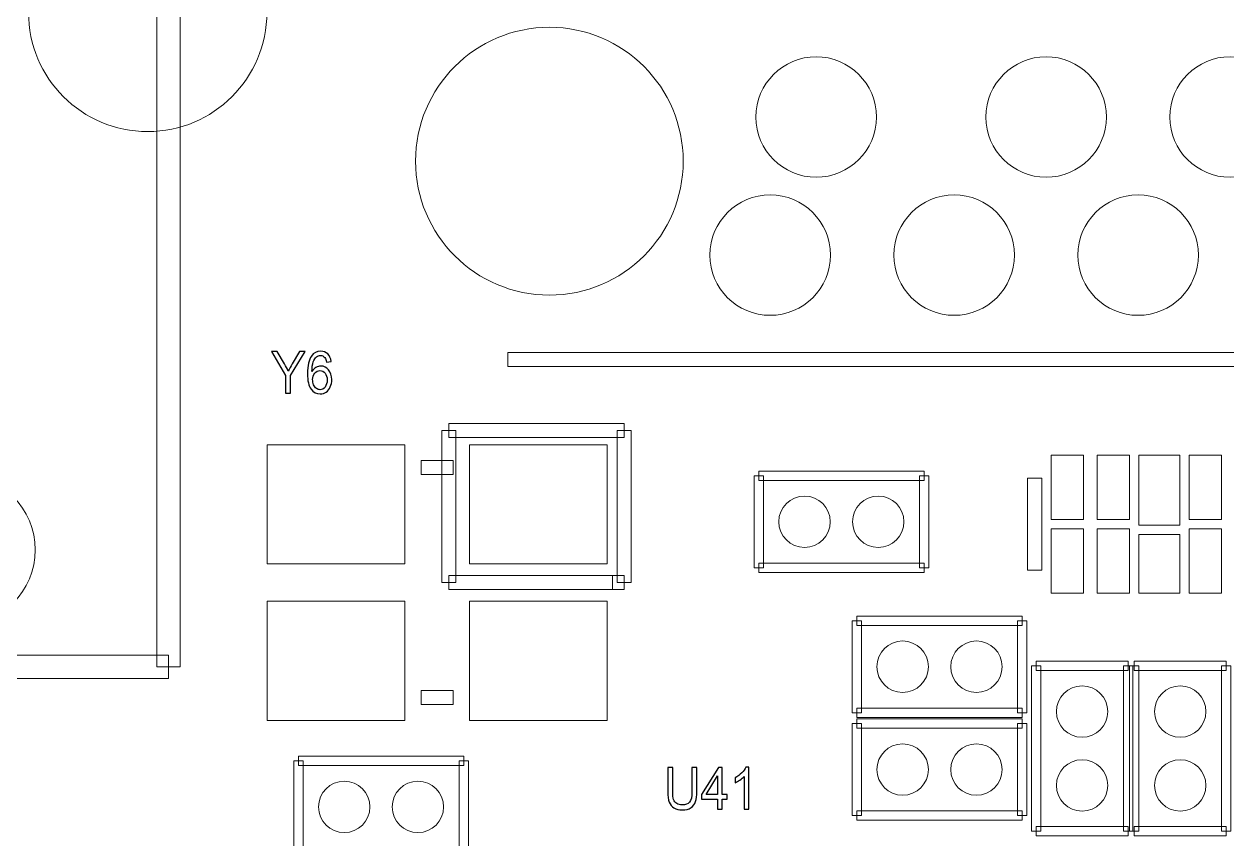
# Model space of a CAD drawing. Header units: millimetres. Extents: x -62 to 58, y -47 to 48.
# Drawn here: x 1.86 to 14.94, y 12.94 to 21.79 of the extents above; entities that cross this region are included whole.
import ezdxf

# ---------------------------------------------------------------- set-up
doc = ezdxf.new("R2010")
doc.units = ezdxf.units.MM
doc.header["$MEASUREMENT"] = 0
for name, color, linetype in [('BG_OUTLINE', 7, 'Continuous'), ('PG_SILKSCREEN_TOP', 7, 'Continuous'), ('PIN_SOLDERMASK_TOP', 7, 'Continuous'), ('RD_SILKSCREEN_TOP', 7, 'Continuous')]:
    doc.layers.add(name, color=color, linetype=linetype)

msp = doc.modelspace()

# ---------------------------------------------------------------- linework, layer by layer
at = {"layer": 'BG_OUTLINE', "lineweight": 9}
msp.add_open_spline([(-39.9999, -35.8165), (-39.9999, -35.8165), (-39.9999, 34.1833), (-39.9999, 34.1833), (-39.9999, 34.1833), (-39.9999, 34.1833), (39.9999, 34.1833), (39.9999, 34.1833), (39.9999, 34.1833), (39.9999, 34.1833), (39.9999, -35.8165), (39.9999, -35.8165), (39.9999, -35.8165), (39.9999, -35.8165), (-39.9999, -35.8165), (-39.9999, -35.8165)], degree=3, knots=[0, 0, 0, 0, 0.25, 0.25, 0.25, 0.25, 0.5, 0.5, 0.5, 0.5, 0.75, 0.75, 0.75, 0.75, 1, 1, 1, 1], dxfattribs=at)
at = {"layer": 'PG_SILKSCREEN_TOP', "lineweight": 9}
for points in [[(3.5565, 14.8081), (3.5565, 14.8081), (3.3025, 14.8081), (3.3025, 14.8081), (3.3025, 14.8081), (3.3025, 14.8081), (3.3025, 35.7631), (3.3025, 35.7631), (3.3025, 35.7631), (3.3025, 35.7631), (3.5565, 35.7631), (3.5565, 35.7631), (3.5565, 35.7631), (3.5565, 35.7631), (3.5565, 14.8081), (3.5565, 14.8081)], [(20.8201, 18.2211), (20.8201, 18.2211), (20.8201, 18.0687), (20.8201, 18.0687), (20.8201, 18.0687), (20.8201, 18.0687), (7.1198, 18.0687), (7.1198, 18.0687), (7.1198, 18.0687), (7.1198, 18.0687), (7.1198, 18.2211), (7.1198, 18.2211), (7.1198, 18.2211), (7.1198, 18.2211), (20.8201, 18.2211), (20.8201, 18.2211)], [(6.477, 17.2973), (6.477, 17.2973), (6.477, 17.4497), (6.477, 17.4497), (6.477, 17.4497), (6.477, 17.4497), (8.382, 17.4497), (8.382, 17.4497), (8.382, 17.4497), (8.382, 17.4497), (8.382, 17.2973), (8.382, 17.2973), (8.382, 17.2973), (8.382, 17.2973), (6.477, 17.2973), (6.477, 17.2973)], [(6.5532, 15.7225), (6.5532, 15.7225), (6.4008, 15.7225), (6.4008, 15.7225), (6.4008, 15.7225), (6.4008, 15.7225), (6.4008, 17.3735), (6.4008, 17.3735), (6.4008, 17.3735), (6.4008, 17.3735), (6.5532, 17.3735), (6.5532, 17.3735), (6.5532, 17.3735), (6.5532, 17.3735), (6.5532, 15.7225), (6.5532, 15.7225)], [(8.3058, 17.3735), (8.3058, 17.3735), (8.4582, 17.3735), (8.4582, 17.3735), (8.4582, 17.3735), (8.4582, 17.3735), (8.4582, 15.7225), (8.4582, 15.7225), (8.4582, 15.7225), (8.4582, 15.7225), (8.3058, 15.7225), (8.3058, 15.7225), (8.3058, 15.7225), (8.3058, 15.7225), (8.3058, 17.3735), (8.3058, 17.3735)], [(6.177, 16.8963), (6.177, 16.8963), (6.177, 17.0487), (6.177, 17.0487), (6.177, 17.0487), (6.177, 17.0487), (6.5229, 17.0487), (6.5229, 17.0487), (6.5229, 17.0487), (6.5229, 17.0487), (6.5229, 16.8963), (6.5229, 16.8963), (6.5229, 16.8963), (6.5229, 16.8963), (6.177, 16.8963), (6.177, 16.8963)], [(9.8966, 15.8831), (9.8966, 15.8831), (9.795, 15.8831), (9.795, 15.8831), (9.795, 15.8831), (9.795, 15.8831), (9.795, 16.8828), (9.795, 16.8828), (9.795, 16.8828), (9.795, 16.8828), (9.8966, 16.8828), (9.8966, 16.8828), (9.8966, 16.8828), (9.8966, 16.8828), (9.8966, 15.8831), (9.8966, 15.8831)], [(9.8458, 16.832), (9.8458, 16.832), (9.8458, 16.9336), (9.8458, 16.9336), (9.8458, 16.9336), (9.8458, 16.9336), (11.6425, 16.9336), (11.6425, 16.9336), (11.6425, 16.9336), (11.6425, 16.9336), (11.6425, 16.832), (11.6425, 16.832), (11.6425, 16.832), (11.6425, 16.832), (9.8458, 16.832), (9.8458, 16.832)], [(11.5917, 16.8828), (11.5917, 16.8828), (11.6933, 16.8828), (11.6933, 16.8828), (11.6933, 16.8828), (11.6933, 16.8828), (11.6933, 15.8831), (11.6933, 15.8831), (11.6933, 15.8831), (11.6933, 15.8831), (11.5917, 15.8831), (11.5917, 15.8831), (11.5917, 15.8831), (11.5917, 15.8831), (11.5917, 16.8828), (11.5917, 16.8828)], [(12.9212, 15.8574), (12.9212, 15.8574), (12.7688, 15.8574), (12.7688, 15.8574), (12.7688, 15.8574), (12.7688, 15.8574), (12.7688, 16.8576), (12.7688, 16.8576), (12.7688, 16.8576), (12.7688, 16.8576), (12.9212, 16.8576), (12.9212, 16.8576), (12.9212, 16.8576), (12.9212, 16.8576), (12.9212, 15.8574), (12.9212, 15.8574)], [(11.6425, 15.9339), (11.6425, 15.9339), (11.6425, 15.8323), (11.6425, 15.8323), (11.6425, 15.8323), (11.6425, 15.8323), (9.8458, 15.8323), (9.8458, 15.8323), (9.8458, 15.8323), (9.8458, 15.8323), (9.8458, 15.9339), (9.8458, 15.9339), (9.8458, 15.9339), (9.8458, 15.9339), (11.6425, 15.9339), (11.6425, 15.9339)], [(8.2549, 15.7987), (8.2549, 15.7987), (8.2549, 15.6463), (8.2549, 15.6463), (8.2549, 15.6463), (8.2549, 15.6463), (6.477, 15.6463), (6.477, 15.6463), (6.477, 15.6463), (6.477, 15.6463), (6.477, 15.7987), (6.477, 15.7987), (6.477, 15.7987), (6.477, 15.7987), (8.2549, 15.7987), (8.2549, 15.7987)], [(8.382, 15.7987), (8.382, 15.7987), (8.382, 15.6463), (8.382, 15.6463), (8.382, 15.6463), (8.382, 15.6463), (8.2549, 15.6463), (8.2549, 15.6463), (8.2549, 15.6463), (8.2549, 15.6463), (8.2549, 15.7987), (8.2549, 15.7987), (8.2549, 15.7987), (8.2549, 15.7987), (8.382, 15.7987), (8.382, 15.7987)], [(10.9634, 14.3083), (10.9634, 14.3083), (10.8618, 14.3083), (10.8618, 14.3083), (10.8618, 14.3083), (10.8618, 14.3083), (10.8618, 15.308), (10.8618, 15.308), (10.8618, 15.308), (10.8618, 15.308), (10.9634, 15.308), (10.9634, 15.308), (10.9634, 15.308), (10.9634, 15.308), (10.9634, 14.3083), (10.9634, 14.3083)], [(10.9126, 15.2572), (10.9126, 15.2572), (10.9126, 15.3588), (10.9126, 15.3588), (10.9126, 15.3588), (10.9126, 15.3588), (12.7093, 15.3588), (12.7093, 15.3588), (12.7093, 15.3588), (12.7093, 15.3588), (12.7093, 15.2572), (12.7093, 15.2572), (12.7093, 15.2572), (12.7093, 15.2572), (10.9126, 15.2572), (10.9126, 15.2572)], [(12.6585, 15.308), (12.6585, 15.308), (12.7601, 15.308), (12.7601, 15.308), (12.7601, 15.308), (12.7601, 15.308), (12.7601, 14.3083), (12.7601, 14.3083), (12.7601, 14.3083), (12.7601, 14.3083), (12.6585, 14.3083), (12.6585, 14.3083), (12.6585, 14.3083), (12.6585, 14.3083), (12.6585, 15.308), (12.6585, 15.308)], [(-12.5216, 14.6811), (-12.5216, 14.6811), (-12.5216, 14.9351), (-12.5216, 14.9351), (-12.5216, 14.9351), (-12.5216, 14.9351), (3.4295, 14.9351), (3.4295, 14.9351), (3.4295, 14.9351), (3.4295, 14.9351), (3.4295, 14.6811), (3.4295, 14.6811), (3.4295, 14.6811), (3.4295, 14.6811), (-12.5216, 14.6811), (-12.5216, 14.6811)], [(12.9113, 13.0208), (12.9113, 13.0208), (12.8097, 13.0208), (12.8097, 13.0208), (12.8097, 13.0208), (12.8097, 13.0208), (12.8097, 14.8175), (12.8097, 14.8175), (12.8097, 14.8175), (12.8097, 14.8175), (12.9113, 14.8175), (12.9113, 14.8175), (12.9113, 14.8175), (12.9113, 14.8175), (12.9113, 13.0208), (12.9113, 13.0208)], [(12.8605, 14.7667), (12.8605, 14.7667), (12.8605, 14.8683), (12.8605, 14.8683), (12.8605, 14.8683), (12.8605, 14.8683), (13.8602, 14.8683), (13.8602, 14.8683), (13.8602, 14.8683), (13.8602, 14.8683), (13.8602, 14.7667), (13.8602, 14.7667), (13.8602, 14.7667), (13.8602, 14.7667), (12.8605, 14.7667), (12.8605, 14.7667)], [(13.8094, 14.8175), (13.8094, 14.8175), (13.911, 14.8175), (13.911, 14.8175), (13.911, 14.8175), (13.911, 14.8175), (13.911, 13.0208), (13.911, 13.0208), (13.911, 13.0208), (13.911, 13.0208), (13.8094, 13.0208), (13.8094, 13.0208), (13.8094, 13.0208), (13.8094, 13.0208), (13.8094, 14.8175), (13.8094, 14.8175)], [(13.9781, 13.0208), (13.9781, 13.0208), (13.8765, 13.0208), (13.8765, 13.0208), (13.8765, 13.0208), (13.8765, 13.0208), (13.8765, 14.8175), (13.8765, 14.8175), (13.8765, 14.8175), (13.8765, 14.8175), (13.9781, 14.8175), (13.9781, 14.8175), (13.9781, 14.8175), (13.9781, 14.8175), (13.9781, 13.0208), (13.9781, 13.0208)], [(13.9273, 14.7667), (13.9273, 14.7667), (13.9273, 14.8683), (13.9273, 14.8683), (13.9273, 14.8683), (13.9273, 14.8683), (14.927, 14.8683), (14.927, 14.8683), (14.927, 14.8683), (14.927, 14.8683), (14.927, 14.7667), (14.927, 14.7667), (14.927, 14.7667), (14.927, 14.7667), (13.9273, 14.7667), (13.9273, 14.7667)], [(14.8762, 14.8175), (14.8762, 14.8175), (14.9778, 14.8175), (14.9778, 14.8175), (14.9778, 14.8175), (14.9778, 14.8175), (14.9778, 13.0208), (14.9778, 13.0208), (14.9778, 13.0208), (14.9778, 13.0208), (14.8762, 13.0208), (14.8762, 13.0208), (14.8762, 13.0208), (14.8762, 13.0208), (14.8762, 14.8175), (14.8762, 14.8175)], [(6.5229, 14.5488), (6.5229, 14.5488), (6.5229, 14.3964), (6.5229, 14.3964), (6.5229, 14.3964), (6.5229, 14.3964), (6.177, 14.3964), (6.177, 14.3964), (6.177, 14.3964), (6.177, 14.3964), (6.177, 14.5488), (6.177, 14.5488), (6.177, 14.5488), (6.177, 14.5488), (6.5229, 14.5488), (6.5229, 14.5488)], [(12.7093, 14.3591), (12.7093, 14.3591), (12.7093, 14.2575), (12.7093, 14.2575), (12.7093, 14.2575), (12.7093, 14.2575), (10.9126, 14.2575), (10.9126, 14.2575), (10.9126, 14.2575), (10.9126, 14.2575), (10.9126, 14.3591), (10.9126, 14.3591), (10.9126, 14.3591), (10.9126, 14.3591), (12.7093, 14.3591), (12.7093, 14.3591)], [(10.9634, 13.1907), (10.9634, 13.1907), (10.8618, 13.1907), (10.8618, 13.1907), (10.8618, 13.1907), (10.8618, 13.1907), (10.8618, 14.1904), (10.8618, 14.1904), (10.8618, 14.1904), (10.8618, 14.1904), (10.9634, 14.1904), (10.9634, 14.1904), (10.9634, 14.1904), (10.9634, 14.1904), (10.9634, 13.1907), (10.9634, 13.1907)], [(10.9126, 14.1396), (10.9126, 14.1396), (10.9126, 14.2412), (10.9126, 14.2412), (10.9126, 14.2412), (10.9126, 14.2412), (12.7093, 14.2412), (12.7093, 14.2412), (12.7093, 14.2412), (12.7093, 14.2412), (12.7093, 14.1396), (12.7093, 14.1396), (12.7093, 14.1396), (12.7093, 14.1396), (10.9126, 14.1396), (10.9126, 14.1396)], [(12.6585, 14.1904), (12.6585, 14.1904), (12.7601, 14.1904), (12.7601, 14.1904), (12.7601, 14.1904), (12.7601, 14.1904), (12.7601, 13.1907), (12.7601, 13.1907), (12.7601, 13.1907), (12.7601, 13.1907), (12.6585, 13.1907), (12.6585, 13.1907), (12.6585, 13.1907), (12.6585, 13.1907), (12.6585, 14.1904), (12.6585, 14.1904)], [(4.8928, 12.7843), (4.8928, 12.7843), (4.7912, 12.7843), (4.7912, 12.7843), (4.7912, 12.7843), (4.7912, 12.7843), (4.7912, 13.784), (4.7912, 13.784), (4.7912, 13.784), (4.7912, 13.784), (4.8928, 13.784), (4.8928, 13.784), (4.8928, 13.784), (4.8928, 13.784), (4.8928, 12.7843), (4.8928, 12.7843)], [(4.842, 13.7332), (4.842, 13.7332), (4.842, 13.8348), (4.842, 13.8348), (4.842, 13.8348), (4.842, 13.8348), (6.6387, 13.8348), (6.6387, 13.8348), (6.6387, 13.8348), (6.6387, 13.8348), (6.6387, 13.7332), (6.6387, 13.7332), (6.6387, 13.7332), (6.6387, 13.7332), (4.842, 13.7332), (4.842, 13.7332)], [(6.5879, 13.784), (6.5879, 13.784), (6.6895, 13.784), (6.6895, 13.784), (6.6895, 13.784), (6.6895, 13.784), (6.6895, 12.7843), (6.6895, 12.7843), (6.6895, 12.7843), (6.6895, 12.7843), (6.5879, 12.7843), (6.5879, 12.7843), (6.5879, 12.7843), (6.5879, 12.7843), (6.5879, 13.784), (6.5879, 13.784)], [(12.7093, 13.2415), (12.7093, 13.2415), (12.7093, 13.1399), (12.7093, 13.1399), (12.7093, 13.1399), (12.7093, 13.1399), (10.9126, 13.1399), (10.9126, 13.1399), (10.9126, 13.1399), (10.9126, 13.1399), (10.9126, 13.2415), (10.9126, 13.2415), (10.9126, 13.2415), (10.9126, 13.2415), (12.7093, 13.2415), (12.7093, 13.2415)], [(13.8602, 13.0716), (13.8602, 13.0716), (13.8602, 12.97), (13.8602, 12.97), (13.8602, 12.97), (13.8602, 12.97), (12.8605, 12.97), (12.8605, 12.97), (12.8605, 12.97), (12.8605, 12.97), (12.8605, 13.0716), (12.8605, 13.0716), (12.8605, 13.0716), (12.8605, 13.0716), (13.8602, 13.0716), (13.8602, 13.0716)], [(14.927, 13.0716), (14.927, 13.0716), (14.927, 12.97), (14.927, 12.97), (14.927, 12.97), (14.927, 12.97), (13.9273, 12.97), (13.9273, 12.97), (13.9273, 12.97), (13.9273, 12.97), (13.9273, 13.0716), (13.9273, 13.0716), (13.9273, 13.0716), (13.9273, 13.0716), (14.927, 13.0716), (14.927, 13.0716)]]:
    msp.add_open_spline(points, degree=3, knots=[0, 0, 0, 0, 0.25, 0.25, 0.25, 0.25, 0.5, 0.5, 0.5, 0.5, 0.75, 0.75, 0.75, 0.75, 1, 1, 1, 1], dxfattribs=at)
at = {"layer": 'PIN_SOLDERMASK_TOP', "lineweight": 9}
for points in [[(4.4991, 21.9181), (4.4991, 22.6336), (3.9191, 23.2135), (3.2037, 23.2135), (3.2037, 23.2135), (2.4882, 23.2135), (1.9083, 22.6336), (1.9083, 21.9181), (1.9083, 21.9181), (1.9083, 21.2027), (2.4882, 20.6227), (3.2036, 20.6227), (3.2036, 20.6227), (3.9191, 20.6227), (4.499, 21.2027), (4.4991, 21.9181)], [(9.0247, 20.3013), (9.0247, 21.1047), (8.3734, 21.7561), (7.5699, 21.7561), (7.5699, 21.7561), (6.7665, 21.7561), (6.1151, 21.1047), (6.1151, 20.3013), (6.1151, 20.3013), (6.1151, 19.4978), (6.7665, 18.8465), (7.5699, 18.8465), (7.5699, 18.8465), (8.3734, 18.8465), (9.0247, 19.4978), (9.0247, 20.3012)], [(11.1248, 20.7812), (11.1248, 21.1429), (10.8316, 21.436), (10.47, 21.436), (10.47, 21.436), (10.1083, 21.436), (9.8152, 21.1429), (9.8152, 20.7812), (9.8152, 20.7812), (9.8152, 20.4196), (10.1083, 20.1264), (10.47, 20.1264), (10.47, 20.1264), (10.8316, 20.1264), (11.1248, 20.4196), (11.1248, 20.7812)], [(13.6248, 20.7812), (13.6248, 21.1429), (13.3316, 21.436), (12.97, 21.436), (12.97, 21.436), (12.6083, 21.436), (12.3152, 21.1429), (12.3152, 20.7812), (12.3152, 20.7812), (12.3152, 20.4196), (12.6083, 20.1264), (12.9699, 20.1264), (12.9699, 20.1264), (13.3316, 20.1264), (13.6247, 20.4196), (13.6248, 20.7812)], [(15.6247, 20.7812), (15.6247, 21.1429), (15.3316, 21.436), (14.9699, 21.436), (14.9699, 21.436), (14.6083, 21.436), (14.3151, 21.1429), (14.3151, 20.7812), (14.3151, 20.7812), (14.3151, 20.4196), (14.6083, 20.1264), (14.9699, 20.1264), (14.9699, 20.1264), (15.3316, 20.1264), (15.6247, 20.4196), (15.6247, 20.7812)], [(10.6248, 19.281), (10.6248, 19.6427), (10.3316, 19.9358), (9.97, 19.9358), (9.97, 19.9358), (9.6083, 19.9358), (9.3152, 19.6427), (9.3152, 19.281), (9.3152, 19.281), (9.3152, 18.9194), (9.6083, 18.6262), (9.97, 18.6262), (9.97, 18.6262), (10.3316, 18.6262), (10.6248, 18.9194), (10.6248, 19.281)], [(12.6248, 19.281), (12.6248, 19.6427), (12.3316, 19.9358), (11.97, 19.9358), (11.97, 19.9358), (11.6083, 19.9358), (11.3152, 19.6427), (11.3152, 19.281), (11.3152, 19.281), (11.3152, 18.9194), (11.6083, 18.6262), (11.97, 18.6262), (11.97, 18.6262), (12.3316, 18.6262), (12.6248, 18.9194), (12.6248, 19.281)], [(14.6247, 19.281), (14.6247, 19.6427), (14.3316, 19.9358), (13.97, 19.9358), (13.97, 19.9358), (13.6083, 19.9358), (13.3152, 19.6427), (13.3152, 19.281), (13.3152, 19.281), (13.3152, 18.9194), (13.6083, 18.6262), (13.9699, 18.6262), (13.9699, 18.6262), (14.3316, 18.6262), (14.6247, 18.9194), (14.6247, 19.281)], [(5.9992, 17.2201), (5.9992, 17.2201), (5.9992, 15.9247), (5.9992, 15.9247), (5.9992, 15.9247), (5.9992, 15.9247), (4.5006, 15.9247), (4.5006, 15.9247), (4.5006, 15.9247), (4.5006, 15.9247), (4.5006, 17.2201), (4.5006, 17.2201), (4.5006, 17.2201), (4.5006, 17.2201), (5.9992, 17.2201), (5.9992, 17.2201)], [(8.1993, 17.2201), (8.1993, 17.2201), (8.1993, 15.9247), (8.1993, 15.9247), (8.1993, 15.9247), (8.1993, 15.9247), (6.7007, 15.9247), (6.7007, 15.9247), (6.7007, 15.9247), (6.7007, 15.9247), (6.7007, 17.2201), (6.7007, 17.2201), (6.7007, 17.2201), (6.7007, 17.2201), (8.1993, 17.2201), (8.1993, 17.2201)], [(13.3743, 17.1085), (13.3743, 17.1085), (13.3743, 16.4087), (13.3743, 16.4087), (13.3743, 16.4087), (13.3743, 16.4087), (13.0228, 16.4087), (13.0228, 16.4087), (13.0228, 16.4087), (13.0228, 16.4087), (13.0228, 17.1085), (13.0228, 17.1085), (13.0228, 17.1085), (13.0228, 17.1085), (13.3743, 17.1085), (13.3743, 17.1085)], [(13.8742, 17.1085), (13.8742, 17.1085), (13.8742, 16.4087), (13.8742, 16.4087), (13.8742, 16.4087), (13.8742, 16.4087), (13.5227, 16.4087), (13.5227, 16.4087), (13.5227, 16.4087), (13.5227, 16.4087), (13.5227, 17.1085), (13.5227, 17.1085), (13.5227, 17.1085), (13.5227, 17.1085), (13.8742, 17.1085), (13.8742, 17.1085)], [(14.4213, 17.1084), (14.4213, 17.1084), (14.4213, 16.3459), (14.4213, 16.3459), (14.4213, 16.3459), (14.4213, 16.3459), (13.9758, 16.3459), (13.9758, 16.3459), (13.9758, 16.3459), (13.9758, 16.3459), (13.9758, 17.1084), (13.9758, 17.1084), (13.9758, 17.1084), (13.9758, 17.1084), (14.4213, 17.1084), (14.4213, 17.1084)], [(14.8744, 17.1085), (14.8744, 17.1085), (14.8744, 16.4087), (14.8744, 16.4087), (14.8744, 16.4087), (14.8744, 16.4087), (14.5229, 16.4087), (14.5229, 16.4087), (14.5229, 16.4087), (14.5229, 16.4087), (14.5229, 17.1085), (14.5229, 17.1085), (14.5229, 17.1085), (14.5229, 17.1085), (14.8744, 17.1085), (14.8744, 17.1085)], [(1.9817, 16.0781), (1.9817, 16.527), (1.6178, 16.8909), (1.1689, 16.8909), (1.1689, 16.8909), (0.72, 16.891), (0.3561, 16.527), (0.3561, 16.0782), (0.3561, 16.0782), (0.3561, 15.6293), (0.72, 15.2654), (1.1689, 15.2654), (1.1689, 15.2654), (1.6178, 15.2653), (1.9817, 15.6292), (1.9817, 16.0781)], [(10.6227, 16.383), (10.6227, 16.5373), (10.4976, 16.6623), (10.3433, 16.6623), (10.3433, 16.6623), (10.189, 16.6624), (10.0639, 16.5373), (10.0639, 16.383), (10.0639, 16.383), (10.0639, 16.2286), (10.189, 16.1036), (10.3433, 16.1036), (10.3433, 16.1036), (10.4976, 16.1035), (10.6227, 16.2286), (10.6227, 16.3829)], [(11.4244, 16.383), (11.4244, 16.5373), (11.2993, 16.6623), (11.145, 16.6623), (11.145, 16.6623), (10.9907, 16.6624), (10.8656, 16.5373), (10.8656, 16.383), (10.8656, 16.383), (10.8656, 16.2286), (10.9907, 16.1036), (11.145, 16.1036), (11.145, 16.1036), (11.2993, 16.1035), (11.4244, 16.2286), (11.4244, 16.3829)], [(13.3743, 16.3064), (13.3743, 16.3064), (13.3743, 15.6066), (13.3743, 15.6066), (13.3743, 15.6066), (13.3743, 15.6066), (13.0228, 15.6066), (13.0228, 15.6066), (13.0228, 15.6066), (13.0228, 15.6066), (13.0228, 16.3064), (13.0228, 16.3064), (13.0228, 16.3064), (13.0228, 16.3064), (13.3743, 16.3064), (13.3743, 16.3064)], [(13.8742, 16.3064), (13.8742, 16.3064), (13.8742, 15.6066), (13.8742, 15.6066), (13.8742, 15.6066), (13.8742, 15.6066), (13.5227, 15.6066), (13.5227, 15.6066), (13.5227, 15.6066), (13.5227, 15.6066), (13.5227, 16.3064), (13.5227, 16.3064), (13.5227, 16.3064), (13.5227, 16.3064), (13.8742, 16.3064), (13.8742, 16.3064)], [(14.4213, 16.2442), (14.4213, 16.2442), (14.4213, 15.6067), (14.4213, 15.6067), (14.4213, 15.6067), (14.4213, 15.6067), (13.9758, 15.6067), (13.9758, 15.6067), (13.9758, 15.6067), (13.9758, 15.6067), (13.9758, 16.2442), (13.9758, 16.2442), (13.9758, 16.2442), (13.9758, 16.2442), (14.4213, 16.2442), (14.4213, 16.2442)], [(14.8744, 16.3064), (14.8744, 16.3064), (14.8744, 15.6066), (14.8744, 15.6066), (14.8744, 15.6066), (14.8744, 15.6066), (14.5229, 15.6066), (14.5229, 15.6066), (14.5229, 15.6066), (14.5229, 15.6066), (14.5229, 16.3064), (14.5229, 16.3064), (14.5229, 16.3064), (14.5229, 16.3064), (14.8744, 16.3064), (14.8744, 16.3064)], [(5.9992, 15.5204), (5.9992, 15.5204), (5.9992, 14.225), (5.9992, 14.225), (5.9992, 14.225), (5.9992, 14.225), (4.5006, 14.225), (4.5006, 14.225), (4.5006, 14.225), (4.5006, 14.225), (4.5006, 15.5204), (4.5006, 15.5204), (4.5006, 15.5204), (4.5006, 15.5204), (5.9992, 15.5204), (5.9992, 15.5204)], [(8.1993, 15.5204), (8.1993, 15.5204), (8.1993, 14.225), (8.1993, 14.225), (8.1993, 14.225), (8.1993, 14.225), (6.7007, 14.225), (6.7007, 14.225), (6.7007, 14.225), (6.7007, 14.225), (6.7007, 15.5204), (6.7007, 15.5204), (6.7007, 15.5204), (6.7007, 15.5204), (8.1993, 15.5204), (8.1993, 15.5204)], [(11.6895, 14.8082), (11.6895, 14.9625), (11.5644, 15.0875), (11.4101, 15.0875), (11.4101, 15.0875), (11.2558, 15.0876), (11.1307, 14.9625), (11.1307, 14.8082), (11.1307, 14.8082), (11.1307, 14.6538), (11.2558, 14.5288), (11.4101, 14.5288), (11.4101, 14.5288), (11.5644, 14.5287), (11.6895, 14.6538), (11.6895, 14.8081)], [(12.4912, 14.8082), (12.4912, 14.9625), (12.3661, 15.0875), (12.2118, 15.0875), (12.2118, 15.0875), (12.0575, 15.0876), (11.9324, 14.9625), (11.9324, 14.8082), (11.9324, 14.8082), (11.9324, 14.6538), (12.0575, 14.5288), (12.2118, 14.5288), (12.2118, 14.5288), (12.3661, 14.5287), (12.4912, 14.6538), (12.4912, 14.8081)], [(13.6397, 14.32), (13.6397, 14.4743), (13.5147, 14.5994), (13.3604, 14.5994), (13.3604, 14.5994), (13.206, 14.5994), (13.081, 14.4743), (13.081, 14.32), (13.081, 14.32), (13.0809, 14.1657), (13.206, 14.0406), (13.3603, 14.0406), (13.3603, 14.0406), (13.5147, 14.0406), (13.6397, 14.1657), (13.6397, 14.32)], [(14.7066, 14.32), (14.7066, 14.4743), (14.5815, 14.5994), (14.4272, 14.5994), (14.4272, 14.5994), (14.2728, 14.5994), (14.1478, 14.4743), (14.1478, 14.32), (14.1478, 14.32), (14.1477, 14.1657), (14.2728, 14.0406), (14.4271, 14.0406), (14.4271, 14.0406), (14.5815, 14.0406), (14.7065, 14.1657), (14.7065, 14.32)], [(11.6895, 13.6906), (11.6895, 13.8449), (11.5644, 13.9699), (11.4101, 13.9699), (11.4101, 13.9699), (11.2558, 13.97), (11.1307, 13.8449), (11.1307, 13.6906), (11.1307, 13.6906), (11.1307, 13.5362), (11.2558, 13.4112), (11.4101, 13.4112), (11.4101, 13.4112), (11.5644, 13.4111), (11.6895, 13.5362), (11.6895, 13.6905)], [(12.4912, 13.6906), (12.4912, 13.8449), (12.3661, 13.9699), (12.2118, 13.9699), (12.2118, 13.9699), (12.0575, 13.97), (11.9324, 13.8449), (11.9324, 13.6906), (11.9324, 13.6906), (11.9324, 13.5362), (12.0575, 13.4112), (12.2118, 13.4112), (12.2118, 13.4112), (12.3661, 13.4111), (12.4912, 13.5362), (12.4912, 13.6905)], [(13.6397, 13.5183), (13.6397, 13.6726), (13.5147, 13.7977), (13.3604, 13.7977), (13.3604, 13.7977), (13.206, 13.7977), (13.081, 13.6726), (13.081, 13.5183), (13.081, 13.5183), (13.0809, 13.364), (13.206, 13.2389), (13.3603, 13.2389), (13.3603, 13.2389), (13.5147, 13.2389), (13.6397, 13.364), (13.6397, 13.5183)], [(14.7066, 13.5183), (14.7066, 13.6726), (14.5815, 13.7977), (14.4272, 13.7977), (14.4272, 13.7977), (14.2728, 13.7977), (14.1478, 13.6726), (14.1478, 13.5183), (14.1478, 13.5183), (14.1477, 13.364), (14.2728, 13.2389), (14.4271, 13.2389), (14.4271, 13.2389), (14.5815, 13.2389), (14.7065, 13.364), (14.7065, 13.5183)], [(5.6189, 13.2842), (5.6189, 13.4385), (5.4938, 13.5635), (5.3395, 13.5635), (5.3395, 13.5635), (5.1852, 13.5636), (5.0601, 13.4385), (5.0601, 13.2842), (5.0601, 13.2842), (5.0601, 13.1298), (5.1852, 13.0048), (5.3395, 13.0048), (5.3395, 13.0048), (5.4938, 13.0047), (5.6189, 13.1298), (5.6189, 13.2841)], [(6.4206, 13.2842), (6.4206, 13.4385), (6.2955, 13.5635), (6.1412, 13.5635), (6.1412, 13.5635), (5.9869, 13.5636), (5.8618, 13.4385), (5.8618, 13.2842), (5.8618, 13.2842), (5.8618, 13.1298), (5.9869, 13.0048), (6.1412, 13.0048), (6.1412, 13.0048), (6.2955, 13.0047), (6.4206, 13.1298), (6.4206, 13.2841)]]:
    msp.add_open_spline(points, degree=3, knots=[0, 0, 0, 0, 0.25, 0.25, 0.25, 0.25, 0.5, 0.5, 0.5, 0.5, 0.75, 0.75, 0.75, 0.75, 1, 1, 1, 1], dxfattribs=at)
at = {"layer": 'RD_SILKSCREEN_TOP', "color": 142}
for points, knots in [([(4.7024, 17.7799), (4.7024, 17.7799), (4.7024, 17.9724), (4.7024, 17.9724), (4.7024, 17.9724), (4.7024, 17.9724), (4.5483, 18.2345), (4.5483, 18.2345), (4.5483, 18.2345), (4.5483, 18.2345), (4.6126, 18.2345), (4.6126, 18.2345), (4.6126, 18.2345), (4.6126, 18.2345), (4.6915, 18.0974), (4.6915, 18.0974), (4.6915, 18.0974), (4.7061, 18.0718), (4.7195, 18.0462), (4.7321, 18.0205), (4.7321, 18.0205), (4.7442, 18.0443), (4.7587, 18.071), (4.7758, 18.1008), (4.7758, 18.1008), (4.7758, 18.1008), (4.8533, 18.2345), (4.8533, 18.2345), (4.8533, 18.2345), (4.8533, 18.2345), (4.915, 18.2345), (4.915, 18.2345), (4.915, 18.2345), (4.915, 18.2345), (4.7553, 17.9724), (4.7553, 17.9724), (4.7553, 17.9724), (4.7553, 17.9724), (4.7553, 17.7799), (4.7553, 17.7799), (4.7553, 17.7799), (4.7553, 17.7799), (4.7024, 17.7799), (4.7024, 17.7799)], [0, 0, 0, 0, 0.0909091, 0.0909091, 0.0909091, 0.0909091, 0.1818182, 0.1818182, 0.1818182, 0.1818182, 0.2727273, 0.2727273, 0.2727273, 0.2727273, 0.3636364, 0.3636364, 0.3636364, 0.3636364, 0.4545455, 0.4545455, 0.4545455, 0.4545455, 0.5454545, 0.5454545, 0.5454545, 0.5454545, 0.6363636, 0.6363636, 0.6363636, 0.6363636, 0.7272727, 0.7272727, 0.7272727, 0.7272727, 0.8181818, 0.8181818, 0.8181818, 0.8181818, 0.9090909, 0.9090909, 0.9090909, 0.9090909, 1, 1, 1, 1]), ([(5.1973, 18.1231), (5.1973, 18.1231), (5.1485, 18.1188), (5.1485, 18.1188), (5.1485, 18.1188), (5.1441, 18.1407), (5.138, 18.1567), (5.13, 18.1665), (5.13, 18.1665), (5.1167, 18.1825), (5.1002, 18.1904), (5.0808, 18.1904), (5.0808, 18.1904), (5.0651, 18.1904), (5.0515, 18.1855), (5.0396, 18.1755), (5.0396, 18.1755), (5.0242, 18.1627), (5.012, 18.144), (5.003, 18.1194), (5.003, 18.1194), (4.9942, 18.0949), (4.9895, 18.0598), (4.9892, 18.0143), (4.9892, 18.0143), (5.001, 18.0347), (5.0154, 18.05), (5.0326, 18.0599), (5.0326, 18.0599), (5.0496, 18.0698), (5.0676, 18.0748), (5.0863, 18.0748), (5.0863, 18.0748), (5.1191, 18.0748), (5.147, 18.0611), (5.1699, 18.0337), (5.1699, 18.0337), (5.1929, 18.0063), (5.2045, 17.9709), (5.2045, 17.9275), (5.2045, 17.9275), (5.2045, 17.899), (5.199, 17.8725), (5.1881, 17.848), (5.1881, 17.848), (5.1774, 17.8235), (5.1624, 17.8047), (5.1435, 17.7916), (5.1435, 17.7916), (5.1247, 17.7786), (5.1032, 17.7722), (5.0792, 17.7722), (5.0792, 17.7722), (5.0382, 17.7722), (5.0049, 17.7892), (4.9791, 17.8235), (4.9791, 17.8235), (4.9532, 17.8577), (4.9403, 17.9141), (4.9403, 17.9926), (4.9403, 17.9926), (4.9403, 18.0805), (4.9546, 18.1443), (4.9832, 18.1842), (4.9832, 18.1842), (5.0081, 18.2189), (5.0416, 18.2364), (5.0839, 18.2364), (5.0839, 18.2364), (5.1153, 18.2364), (5.1411, 18.2263), (5.1611, 18.2062), (5.1611, 18.2062), (5.1813, 18.1862), (5.1933, 18.1585), (5.1973, 18.1231)], [0, 0, 0, 0, 0.0526316, 0.0526316, 0.0526316, 0.0526316, 0.1052632, 0.1052632, 0.1052632, 0.1052632, 0.1578947, 0.1578947, 0.1578947, 0.1578947, 0.2105263, 0.2105263, 0.2105263, 0.2105263, 0.2631579, 0.2631579, 0.2631579, 0.2631579, 0.3157895, 0.3157895, 0.3157895, 0.3157895, 0.3684211, 0.3684211, 0.3684211, 0.3684211, 0.4210526, 0.4210526, 0.4210526, 0.4210526, 0.4736842, 0.4736842, 0.4736842, 0.4736842, 0.5263158, 0.5263158, 0.5263158, 0.5263158, 0.5789474, 0.5789474, 0.5789474, 0.5789474, 0.6315789, 0.6315789, 0.6315789, 0.6315789, 0.6842105, 0.6842105, 0.6842105, 0.6842105, 0.7368421, 0.7368421, 0.7368421, 0.7368421, 0.7894737, 0.7894737, 0.7894737, 0.7894737, 0.8421053, 0.8421053, 0.8421053, 0.8421053, 0.8947368, 0.8947368, 0.8947368, 0.8947368, 0.9473684, 0.9473684, 0.9473684, 0.9473684, 1, 1, 1, 1]), ([(4.9968, 17.9272), (4.9968, 17.908), (5.0004, 17.8895), (5.0076, 17.872), (5.0076, 17.872), (5.0148, 17.8544), (5.0248, 17.8411), (5.0377, 17.8319), (5.0377, 17.8319), (5.0506, 17.8227), (5.0642, 17.818), (5.0784, 17.818), (5.0784, 17.818), (5.0992, 17.818), (5.1169, 17.8275), (5.1318, 17.8466), (5.1318, 17.8466), (5.1467, 17.8656), (5.1542, 17.8914), (5.1542, 17.924), (5.1542, 17.924), (5.1542, 17.9555), (5.1469, 17.9802), (5.1321, 17.9983), (5.1321, 17.9983), (5.1174, 18.0164), (5.0988, 18.0254), (5.0765, 18.0254), (5.0765, 18.0254), (5.0543, 18.0254), (5.0355, 18.0164), (5.02, 17.9983), (5.02, 17.9983), (5.0045, 17.9802), (4.9968, 17.9565), (4.9968, 17.9272)], [0, 0, 0, 0, 0.1111111, 0.1111111, 0.1111111, 0.1111111, 0.2222222, 0.2222222, 0.2222222, 0.2222222, 0.3333333, 0.3333333, 0.3333333, 0.3333333, 0.4444444, 0.4444444, 0.4444444, 0.4444444, 0.5555556, 0.5555556, 0.5555556, 0.5555556, 0.6666667, 0.6666667, 0.6666667, 0.6666667, 0.7777778, 0.7777778, 0.7777778, 0.7777778, 0.8888889, 0.8888889, 0.8888889, 0.8888889, 1, 1, 1, 1]), ([(9.1193, 13.7134), (9.1193, 13.7134), (9.1724, 13.7134), (9.1724, 13.7134), (9.1724, 13.7134), (9.1724, 13.7134), (9.1724, 13.4507), (9.1724, 13.4507), (9.1724, 13.4507), (9.1724, 13.4051), (9.1678, 13.3688), (9.1587, 13.3419), (9.1587, 13.3419), (9.1495, 13.315), (9.1332, 13.2932), (9.1094, 13.2764), (9.1094, 13.2764), (9.0856, 13.2594), (9.0546, 13.2511), (9.016, 13.2511), (9.016, 13.2511), (8.9785, 13.2511), (8.9478, 13.2584), (8.9241, 13.2731), (8.9241, 13.2731), (8.9002, 13.2877), (8.8831, 13.309), (8.873, 13.3368), (8.873, 13.3368), (8.8628, 13.3646), (8.8578, 13.4025), (8.8578, 13.4507), (8.8578, 13.4507), (8.8578, 13.4507), (8.8578, 13.7134), (8.8578, 13.7134), (8.8578, 13.7134), (8.8578, 13.7134), (8.9107, 13.7134), (8.9107, 13.7134), (8.9107, 13.7134), (8.9107, 13.7134), (8.9107, 13.451), (8.9107, 13.451), (8.9107, 13.451), (8.9107, 13.4115), (8.9139, 13.3824), (8.9204, 13.3638), (8.9204, 13.3638), (8.9268, 13.3451), (8.938, 13.3307), (8.9536, 13.3205), (8.9536, 13.3205), (8.9693, 13.3103), (8.9886, 13.3053), (9.0114, 13.3053), (9.0114, 13.3053), (9.0503, 13.3053), (9.078, 13.3153), (9.0946, 13.3354), (9.0946, 13.3354), (9.1111, 13.3554), (9.1193, 13.3939), (9.1193, 13.451), (9.1193, 13.451), (9.1193, 13.451), (9.1193, 13.7134), (9.1193, 13.7134)], [0, 0, 0, 0, 0.0588235, 0.0588235, 0.0588235, 0.0588235, 0.1176471, 0.1176471, 0.1176471, 0.1176471, 0.1764706, 0.1764706, 0.1764706, 0.1764706, 0.2352941, 0.2352941, 0.2352941, 0.2352941, 0.2941176, 0.2941176, 0.2941176, 0.2941176, 0.3529412, 0.3529412, 0.3529412, 0.3529412, 0.4117647, 0.4117647, 0.4117647, 0.4117647, 0.4705882, 0.4705882, 0.4705882, 0.4705882, 0.5294118, 0.5294118, 0.5294118, 0.5294118, 0.5882353, 0.5882353, 0.5882353, 0.5882353, 0.6470588, 0.6470588, 0.6470588, 0.6470588, 0.7058824, 0.7058824, 0.7058824, 0.7058824, 0.7647059, 0.7647059, 0.7647059, 0.7647059, 0.8235294, 0.8235294, 0.8235294, 0.8235294, 0.8823529, 0.8823529, 0.8823529, 0.8823529, 0.9411765, 0.9411765, 0.9411765, 0.9411765, 1, 1, 1, 1]), ([(9.398, 13.2588), (9.398, 13.2588), (9.398, 13.3676), (9.398, 13.3676), (9.398, 13.3676), (9.398, 13.3676), (9.2244, 13.3676), (9.2244, 13.3676), (9.2244, 13.3676), (9.2244, 13.3676), (9.2244, 13.4188), (9.2244, 13.4188), (9.2244, 13.4188), (9.2244, 13.4188), (9.407, 13.7134), (9.407, 13.7134), (9.407, 13.7134), (9.407, 13.7134), (9.4472, 13.7134), (9.4472, 13.7134), (9.4472, 13.7134), (9.4472, 13.7134), (9.4472, 13.4188), (9.4472, 13.4188), (9.4472, 13.4188), (9.4472, 13.4188), (9.5012, 13.4188), (9.5012, 13.4188), (9.5012, 13.4188), (9.5012, 13.4188), (9.5012, 13.3676), (9.5012, 13.3676), (9.5012, 13.3676), (9.5012, 13.3676), (9.4472, 13.3676), (9.4472, 13.3676), (9.4472, 13.3676), (9.4472, 13.3676), (9.4472, 13.2588), (9.4472, 13.2588), (9.4472, 13.2588), (9.4472, 13.2588), (9.398, 13.2588), (9.398, 13.2588)], [0, 0, 0, 0, 0.0909091, 0.0909091, 0.0909091, 0.0909091, 0.1818182, 0.1818182, 0.1818182, 0.1818182, 0.2727273, 0.2727273, 0.2727273, 0.2727273, 0.3636364, 0.3636364, 0.3636364, 0.3636364, 0.4545455, 0.4545455, 0.4545455, 0.4545455, 0.5454545, 0.5454545, 0.5454545, 0.5454545, 0.6363636, 0.6363636, 0.6363636, 0.6363636, 0.7272727, 0.7272727, 0.7272727, 0.7272727, 0.8181818, 0.8181818, 0.8181818, 0.8181818, 0.9090909, 0.9090909, 0.9090909, 0.9090909, 1, 1, 1, 1]), ([(9.398, 13.4188), (9.398, 13.4188), (9.398, 13.6237), (9.398, 13.6237), (9.398, 13.6237), (9.398, 13.6237), (9.2728, 13.4188), (9.2728, 13.4188), (9.2728, 13.4188), (9.2728, 13.4188), (9.398, 13.4188), (9.398, 13.4188)], [0, 0, 0, 0, 0.3333333, 0.3333333, 0.3333333, 0.3333333, 0.6666667, 0.6666667, 0.6666667, 0.6666667, 1, 1, 1, 1]), ([(9.7363, 13.2588), (9.7363, 13.2588), (9.6873, 13.2588), (9.6873, 13.2588), (9.6873, 13.2588), (9.6873, 13.2588), (9.6873, 13.6144), (9.6873, 13.6144), (9.6873, 13.6144), (9.6754, 13.6016), (9.66, 13.5888), (9.6408, 13.576), (9.6408, 13.576), (9.6215, 13.5632), (9.6043, 13.5535), (9.589, 13.5472), (9.589, 13.5472), (9.589, 13.5472), (9.589, 13.6011), (9.589, 13.6011), (9.589, 13.6011), (9.6165, 13.6158), (9.6405, 13.6336), (9.6611, 13.6544), (9.6611, 13.6544), (9.6816, 13.6754), (9.6962, 13.6956), (9.7048, 13.7153), (9.7048, 13.7153), (9.7048, 13.7153), (9.7363, 13.7153), (9.7363, 13.7153), (9.7363, 13.7153), (9.7363, 13.7153), (9.7363, 13.2588), (9.7363, 13.2588)], [0, 0, 0, 0, 0.1111111, 0.1111111, 0.1111111, 0.1111111, 0.2222222, 0.2222222, 0.2222222, 0.2222222, 0.3333333, 0.3333333, 0.3333333, 0.3333333, 0.4444444, 0.4444444, 0.4444444, 0.4444444, 0.5555556, 0.5555556, 0.5555556, 0.5555556, 0.6666667, 0.6666667, 0.6666667, 0.6666667, 0.7777778, 0.7777778, 0.7777778, 0.7777778, 0.8888889, 0.8888889, 0.8888889, 0.8888889, 1, 1, 1, 1])]:
    msp.add_open_spline(points, degree=3, knots=knots, dxfattribs=at)

doc.saveas('drawing.dxf')
